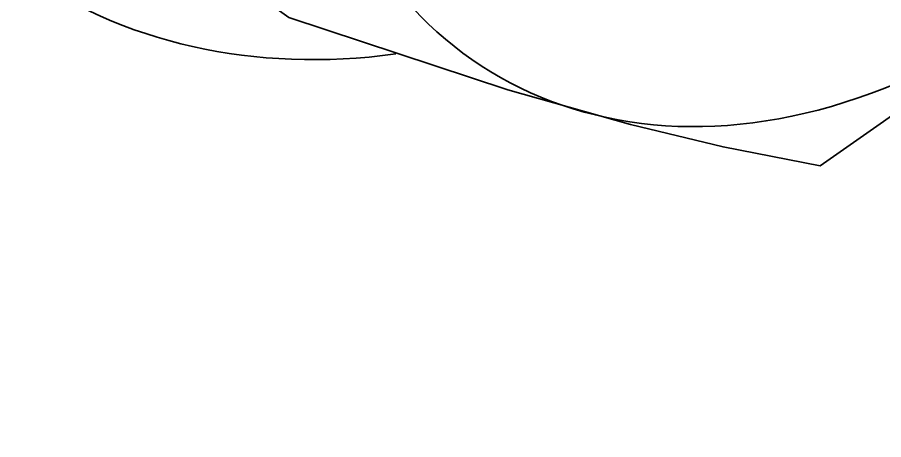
# Model space of a CAD drawing. Header units: millimetres. Extents: x 1333 to 129696, y -57210 to 105899.
# Drawn here: x 57156.424 to 57159.275, y 101200.526 to 101201.914 of the extents above; entities that cross this region are included whole.
import ezdxf

# ---------------------------------------------------------------- set-up
doc = ezdxf.new("R2010")
doc.units = ezdxf.units.MM
doc.header["$LTSCALE"] = 0.5
doc.layers.add('标注线', color=3, linetype='Continuous', lineweight=18)
doc.styles.add('DIM', font='romans.shx', dxfattribs={"width": 0.8, "bigfont": 'bigfont.shx'})
doc.dimstyles.new('DEH 1-1', dxfattribs={"dimtxt": 3.5, "dimasz": 2.5, "dimexe": 1, "dimexo": 0.625, "dimgap": 1.2, "dimtad": 1, "dimtoh": 1, "dimdsep": 46, "dimtxsty": 'DIM', "dimblk": 'OPEN', "dimcen": 0, "dimclrd": 8, "dimclre": 8, "dimclrt": 2, "dimazin": 2, "dimtfac": 0.5, "dimtmove": 0, "dimatfit": 3, "dimldrblk": 'OPEN', "dimfxl": 0, "dimtolj": 2, "dimlwd": 18, "dimlwe": 18, "dimarcsym": 0})

# ---------------------------------------------------------------- blocks, each defined once
blk = doc.blocks.new('_Open')
at = {"color": 0, "linetype": 'ByBlock', "lineweight": -2}
for p, q in [((-1, 0.1667), (0, 0)), ((-1, -0.1667), (0, 0)), ((0, 0), (-1, 0))]:
    blk.add_line(p, q, dxfattribs=at)

msp = doc.modelspace()

# ---------------------------------------------------------------- linework, layer by layer
at = {"color": 7, "lineweight": 35, "ltscale": 0.081511}
msp.add_line((57156.6537, 101202.3868), (57157.3177, 101201.914), dxfattribs=at)
at = {"color": 7, "lineweight": 35}
for points in [[(57160.7248, 101202.989), (57160.4248, 101202.6034), (57160.1365, 101202.2858), (57159.8343, 101202.001), (57159.4908, 101201.7233), (57159.0661, 101201.4261)], [(57159.0661, 101201.4261), (57158.7464, 101201.4884), (57158.4413, 101201.5615), (57158.0377, 101201.676), (57157.3177, 101201.914)]]:
    msp.add_lwpolyline(points, dxfattribs=at)
for centre, major_axis, start_param, end_param in [((57159.0698, 101203.4119), (1.16, 1.6292), 2.36449, 8.647675), ((57157.9465, 101204.2117), (1.5225, 2.1384), 3.141546, 3.765417)]:
    msp.add_ellipse(centre, major_axis=major_axis, ratio=0.767269, start_param=start_param, end_param=end_param, dxfattribs=at)

# ---------------------------------------------------------------- leaders
at = {"layer": '标注线'}
msp.add_leader([(57156.6404, 101216.5498), (57174.154, 101187.0281), (57212.0974, 101187.0281)], dimstyle='DEH 1-1', override={"dimgap": 1.2, "dimtad": 1}, dxfattribs=at)

doc.saveas('drawing.dxf')
